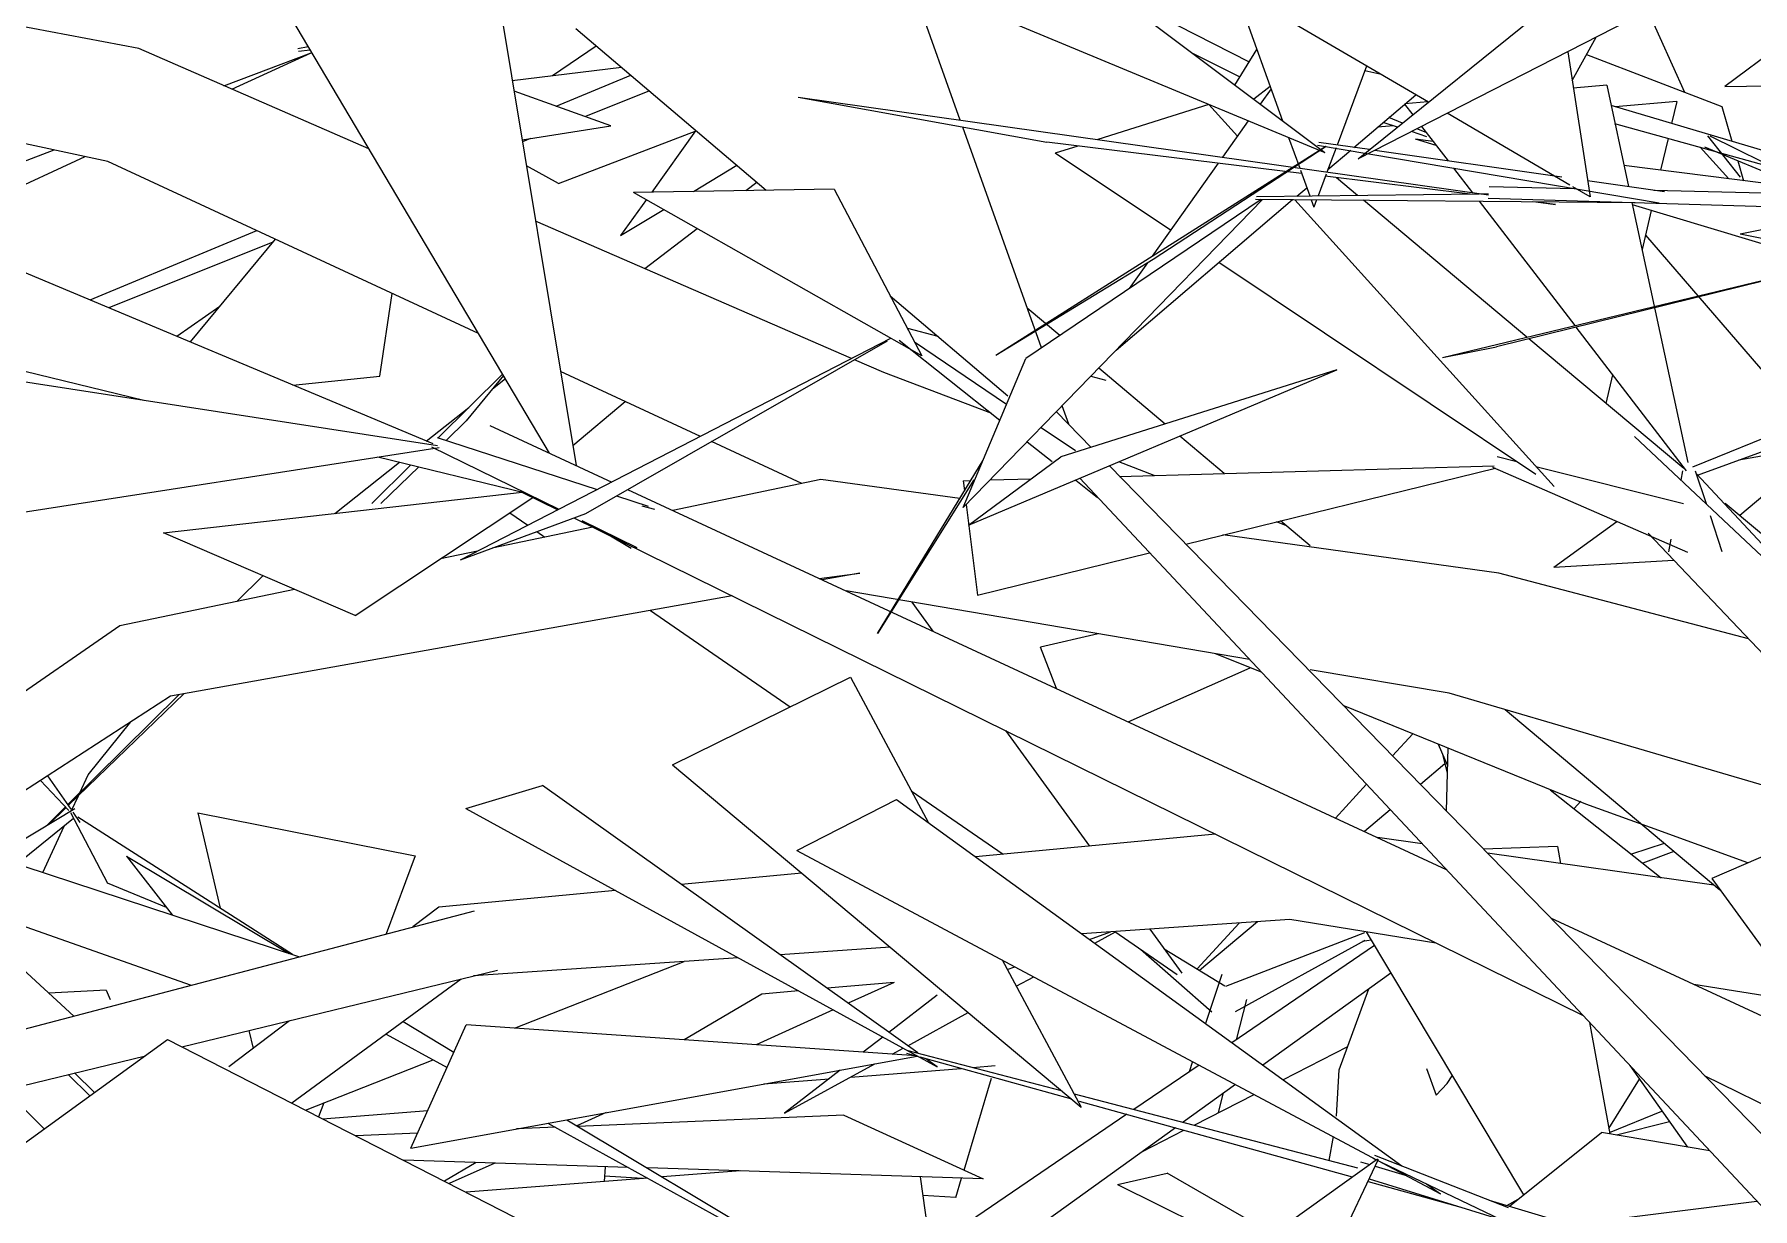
# Model space of a CAD drawing. Header units: millimetres. Extents: x 78096 to 288885, y -20632 to 149556.
# Drawn here: x 250840.1 to 251112.1, y 92821.5 to 93007.4 of the extents above; entities that cross this region are included whole.
import ezdxf

# ---------------------------------------------------------------- set-up
doc = ezdxf.new("R2010")
doc.units = ezdxf.units.MM
doc.layers.add('G-IMPT', color=8, linetype='Continuous', lineweight=9)
doc.layers.add('L-PLNT', color=71, linetype='Continuous', lineweight=9)

# ---------------------------------------------------------------- blocks, each defined once
blk = doc.blocks.new('ZZ-V - Tree Broadleaf 1 - 3dtree rotund SIMPLU-4826059-TOMH A-A')
at = {"layer": 'G-IMPT'}
for p, q in [((25160.14, 93005.15), (25030.22, 93029.89)), ((25155.23, 92987.3), (25030.29, 93014.09)), ((25196.57, 92989.31), (25160.14, 93005.15)), ((25213.92, 92960.07), (25155.23, 92987.3)), ((25353.07, 92981.92), (25349.72, 92984.72)), ((25379.86, 92959.47), (25353.98, 92981.15)), ((25272.98, 92956.09), (25222.95, 92977.85)), ((25305.93, 92959.75), (25300.78, 92964.08)), ((25404.69, 92938.66), (25380.17, 92959.21)), ((25249.05, 92943.77), (25226.89, 92954.05)), ((25278.07, 92953.88), (25273.44, 92955.89)), ((25322.63, 92945.72), (25312.09, 92954.58)), ((25295.19, 92947.37), (25278.07, 92953.88)), ((25331.93, 92937.9), (25324.91, 92943.8)), ((25265.09, 92936.33), (25250.81, 92942.96)), ((25320.89, 92937.59), (25315.27, 92939.73)), ((25268.1, 92936.96), (25244.66, 92932.06)), ((25290.09, 92933.92), (25268.1, 92936.96)), ((25446.49, 92903.64), (25411.26, 92933.15)), ((25341.72, 92929.67), (25340.21, 92930.25)), ((25345.57, 92926.43), (25340.85, 92930.4)), ((25232.01, 92929.42), (25216.1, 92926.09)), ((25375.4, 92922.14), (25331.74, 92928.17)), ((25213.74, 92925.6), (25207.89, 92924.37)), ((25267.86, 92921.28), (25274.29, 92922.14)), ((25274.29, 92922.14), (25268.31, 92921.07)), ((25414.92, 92911.72), (25375.4, 92922.14)), ((25184.81, 92919.55), (25157.16, 92913.77)), ((25335.94, 92908.47), (25272.11, 92919.31)), ((25254.07, 92918.53), (25165.17, 92902.67)), ((25157.16, 92913.77), (25055.44, 92843.45)), ((25337.85, 92906.43), (25330.6, 92909.37)), ((25367.54, 92903.1), (25345.57, 92906.83)), ((25165.17, 92902.67), (25063.73, 92836.91)), ((25432.71, 92883.98), (25367.54, 92903.1)), ((25389.2, 92885.56), (25350.8, 92901.16)), ((25410.42, 92871.94), (25376.45, 92900.49)), ((25399.41, 92881.83), (25389.2, 92885.56)), ((25330.59, 92880.78), (25292.57, 92877.21)), ((25414.84, 92876.24), (25399.41, 92881.83)), ((25129.76, 92879.72), (25185.56, 92861.39)), ((25363.31, 92879.25), (25356.24, 92880.25)), ((25158.2, 92877.34), (25165.41, 92868.01)), ((25158.2, 92877.34), (25183.94, 92861.92)), ((25409.47, 92872.73), (25373.61, 92877.8)), ((25120.6, 92873.78), (25168.45, 92856.89)), ((25265.08, 92874.64), (25246.01, 92872.85)), ((25235.62, 92871.88), (25207.64, 92869.26)), ((25058.37, 92827.95), (25213.27, 92868.68)), ((25207.64, 92869.26), (25203.51, 92866.11)), ((25342.35, 92867.28), (25309.42, 92865)), ((25365.47, 92863.57), (25342.35, 92867.28)), ((25279.08, 92862.91), (25261.65, 92861.7)), ((25166.95, 92847.13), (25216.95, 92859.28)), ((25255.02, 92861.24), (25213.13, 92858.35)), ((25211.18, 92857.87), (25184.39, 92838.21)), ((25423.33, 92854.28), (25406.28, 92857.02)), ((25184.01, 92851.27), (25174.4, 92843.96)), ((25201.98, 92851.12), (25210.03, 92846.3)), ((25115.82, 92812.95), (25164.71, 92848.27)), ((25164.71, 92848.27), (25233.61, 92813.04)), ((25199.31, 92849.16), (25208.94, 92843.86)), ((25053.34, 92819.52), (25161.19, 92845.73)), ((25148.96, 92842.76), (25152.4, 92839.38)), ((25139.03, 92840.35), (25145.19, 92834.17)), ((25224.92, 92835.04), (25271.78, 92809.22)), ((25227.91, 92835.59), (25271.29, 92809.61))]:
    blk.add_line(p, q, dxfattribs=at)
blk = doc.blocks.new('ZZ-V - Tree Broadleaf 1 - 3dtree rotund SIMPLU-4826034-TOMH A-A')
at = {"layer": 'G-IMPT'}
for p, q in [((25213.73, 93033.43), (25229.36, 92939.16)), ((25296.53, 93027.24), (25347.9, 92988.69)), ((25225.18, 92941.1), (25176.7, 93022.8)), ((25364.28, 92996.66), (25325.04, 93019.63)), ((25416.03, 93019.87), (25353.15, 92987.69)), ((25275.27, 93018.88), (25347.9, 92988.69)), ((25353.15, 92987.69), (25391.33, 93018.47)), ((25290.17, 92993.82), (25282.27, 93015.97)), ((25333.69, 93014.57), (25341.2, 92993.71)), ((25229.34, 93008.34), (25259.47, 92982.73)), ((25420.02, 93005.71), (25411.2, 92999.18)), ((25386.32, 93004.66), (25389.88, 92981.68)), ((25354.49, 93002.39), (25349.82, 92989.89)), ((25354.23, 93001.71), (25356.59, 93001.16)), ((25411.2, 92999.18), (25510.54, 93000.44)), ((25339.37, 92998.8), (25337.65, 92996.38)), ((25352.48, 92989.51), (25362.26, 92997.84)), ((25392.5, 92999.36), (25387.21, 92998.87)), ((25392.5, 92999.36), (25395.95, 92983.3)), ((25264.53, 92997.45), (25373.77, 92981.98)), ((25264.53, 92997.45), (25303.88, 92990.33)), ((25329.51, 92996.32), (25311.93, 92990.74)), ((25329.51, 92996.32), (25334.05, 92991.3)), ((25360.5, 92996.34), (25361.79, 92994.66)), ((25364.17, 92996.73), (25360.56, 92996.39)), ((25386.68, 92983.55), (25367.26, 92994.92)), ((25303.03, 92957.79), (25290.56, 92992.74)), ((25335.77, 92993.73), (25331.66, 92987.95)), ((25363.2, 92992.83), (25367.38, 92987.38)), ((25295.81, 92956.64), (25348.06, 92989.73)), ((25344.2, 92985.4), (25303.88, 92990.33)), ((25308.76, 92989.73), (25305.19, 92988.6)), ((25320.73, 92971.82), (25348.07, 92989.73)), ((25342.15, 92991.08), (25343.91, 92986.21)), ((25346.72, 92989.88), (25400.8, 92980.76)), ((25354.97, 92989.16), (25346.94, 92990.3)), ((25349.66, 92989.46), (25348.21, 92985.6)), ((25323.46, 92976.39), (25305.19, 92988.6)), ((25331, 92987.01), (25320.55, 92972.31)), ((25348.36, 92985.99), (25351.98, 92989.08)), ((25385.39, 92984.81), (25355.78, 92989.04)), ((25344.02, 92985.89), (25345.49, 92981.83)), ((25348.09, 92985.27), (25346.81, 92981.84)), ((25370.91, 92982.13), (25347.96, 92984.94)), ((25368.26, 92986.25), (25371.26, 92982.34)), ((25401.64, 92982.49), (25389.48, 92984.23)), ((25206.76, 92942.57), (25109.94, 92983.2)), ((25270.21, 92982.9), (25238.47, 92982.4)), ((25284.11, 92956.52), (25238.47, 92982.4)), ((25270.21, 92982.9), (25284.11, 92956.52)), ((25290.66, 92932.49), (25338, 92981.29)), ((25337.78, 92981.29), (25300.54, 92956.1)), ((25314.83, 92957.41), (25342.79, 92981.25)), ((25336.9, 92981.3), (25396.98, 92980.78)), ((25337.06, 92981.73), (25372.31, 92982.14)), ((25343.13, 92981.24), (25384.17, 92935.82)), ((25343.45, 92981.8), (25345.01, 92983.14)), ((25345.71, 92981.22), (25346.13, 92980.04)), ((25346.57, 92981.21), (25346.13, 92980.04)), ((25372.6, 92982.15), (25373.78, 92982.16)), ((25373.71, 92981.47), (25651.25, 92973.23)), ((25373.91, 92983.33), (25387.39, 92983.02)), ((25389.88, 92981.68), (25387.16, 92983.27)), ((25399.94, 92982.73), (25562.93, 92979)), ((25372.29, 92981.01), (25387.44, 92961.3)), ((25384.37, 92980.48), (25380.78, 92980.92)), ((25381.3, 92980.92), (25384.37, 92980.48)), ((25396.49, 92980.8), (25405.34, 92939.63)), ((25413.6, 92975.82), (25432.66, 92979.72)), ((25413.6, 92975.82), (25456.69, 92967.22)), ((25295.81, 92956.64), (25320.73, 92971.82)), ((25319.8, 92971.25), (25316.9, 92967.17)), ((25381.27, 92937.76), (25331.11, 92971.28)), ((25366.5, 92956.24), (25432.14, 92972.08)), ((25431.1, 92971.75), (25375.07, 92957.95)), ((25097.09, 92965), (25160.97, 92949.5)), ((25279.09, 92966.04), (25297.73, 92950.2)), ((25387.63, 92961.04), (25405.1, 92938.31)), ((25211.09, 92924.23), (25279.21, 92959.3)), ((25230.89, 92931.57), (25278.65, 92958.87)), ((25280.5, 92959.02), (25296.46, 92946.36)), ((25282.95, 92958.73), (25297.52, 92948.88)), ((25366.5, 92956.24), (25375.07, 92957.95)), ((25127.29, 92954.69), (25207.41, 92942.34)), ((25290.66, 92932.49), (25300.54, 92956.1)), ((25291.5, 92929.7), (25349.79, 92954.3)), ((25349.79, 92954.3), (25306.11, 92940.51)), ((25307.34, 92945.7), (25306.3, 92948.61)), ((25305.4, 92947.68), (25310.92, 92942.03)), ((25207.39, 92943.58), (25232.68, 92935.35)), ((25215.69, 92945.51), (25235, 92936.54)), ((25302.99, 92945.19), (25308.44, 92941.51)), ((25396.91, 92943.75), (25451.65, 92892.18)), ((25135.85, 92930.84), (25207.68, 92942.02)), ((25197.99, 92940.51), (25221.34, 92934.85)), ((25206.49, 92942.13), (25226.65, 92932.24)), ((25291.5, 92929.7), (25306.11, 92940.51)), ((25300.79, 92942.93), (25304.74, 92939.8)), ((25375.15, 92940.56), (25378.25, 92939.78)), ((25277.08, 92912.58), (25293.82, 92940.03)), ((25313.78, 92939.1), (25449.12, 92800.42)), ((25315.4, 92937.44), (25374.7, 92939.09)), ((25325.86, 92926.73), (25374.89, 92938.75)), ((25374.44, 92938.92), (25405.31, 92925.42)), ((25381.28, 92939.02), (25404.67, 92933.15)), ((25404.47, 92938.32), (25404.22, 92936.86)), ((25406.52, 92938.33), (25408.22, 92933.15)), ((25406.69, 92937.82), (25418.59, 92925.15)), ((25220.68, 92935.01), (25226.47, 92932.15)), ((25237.53, 92935.37), (25367.09, 92875.21)), ((25292.35, 92936.88), (25277.08, 92912.58)), ((25290.66, 92936.75), (25291.84, 92936.79)), ((25290.66, 92936.75), (25290.86, 92935.18)), ((25294.91, 92936.87), (25301.44, 92937.05)), ((25308.45, 92936.86), (25311.92, 92934.11)), ((25309.1, 92937.13), (25432.49, 92805.39)), ((25164.06, 92928.52), (25220.84, 92934.93)), ((25194.4, 92915.4), (25222.52, 92934.1)), ((25235.75, 92934.35), (25240.76, 92932.72)), ((25239.76, 92932.76), (25241.78, 92932.27)), ((25291.13, 92932.98), (25292.92, 92918.65)), ((25211.09, 92924.23), (25230.89, 92931.57)), ((25229.03, 92930.89), (25388.75, 92852.08)), ((25230.28, 92930.46), (25238.98, 92926.19)), ((25384.11, 92923.05), (25394.1, 92930.32)), ((25408.85, 92931.24), (25410.74, 92925.52)), ((25194.4, 92915.4), (25164.06, 92928.52)), ((25234.53, 92928.18), (25238.06, 92926.08)), ((25399.04, 92928.43), (25438.8, 92886.61)), ((25402.64, 92927.5), (25402.3, 92925.49)), ((25292.92, 92918.65), (25320.15, 92925.33)), ((25384.11, 92923.05), (25403.06, 92924.2)), ((25244.61, 92891.78), (25272.78, 92905.64)), ((25272.78, 92905.64), (25285.16, 92882.59)), ((25244.61, 92891.78), (25309.32, 92837.59)), ((25452.95, 92892.74), (25409.16, 92873.77)), ((25211.92, 92884.87), (25224.05, 92888.51)), ((25283.46, 92846.16), (25224.05, 92888.51)), ((25264.33, 92878.23), (25280.07, 92886.28)), ((25280.07, 92886.28), (25360.07, 92828.29)), ((25211.92, 92884.87), (25286.54, 92843.96)), ((25264.33, 92878.23), (25356.05, 92829.27)), ((25409.16, 92873.77), (25445.46, 92823.85)), ((25383.62, 92867.54), (25429.02, 92846.46)), ((25296.81, 92860.89), (25309.32, 92837.59)), ((25203.22, 92831.1), (25211.98, 92850.64)), ((25283.24, 92845.7), (25211.98, 92850.64)), ((25203.22, 92831.1), (25283.36, 92845.66)), ((25281.69, 92846.13), (25283.52, 92845.62)), ((25281.88, 92846.57), (25306.17, 92840.23)), ((25283.79, 92845.55), (25307.78, 92838.88)), ((25286.54, 92843.96), (25284.66, 92845.3)), ((25407.94, 92842.61), (25424.59, 92834.4)), ((25308.18, 92839.7), (25353.06, 92827.97)), ((25309, 92838.54), (25352.21, 92826.53)), ((25377.11, 92821.91), (25391.7, 92833.6)), ((25408.81, 92830.67), (25391.7, 92833.6)), ((25310.37, 92796.63), (25356.23, 92829.4)), ((25339.66, 92794.17), (25356.38, 92829.34)), ((25353.51, 92828.95), (25354.99, 92828.51)), ((25355.47, 92829.52), (25375.74, 92819.82)), ((25355.75, 92829.98), (25376.89, 92821.7)), ((25356.29, 92829.14), (25366.17, 92823.86)), ((25354.9, 92826.22), (25588.17, 92754.42)), ((25355.87, 92828.25), (25360.61, 92826.83)), ((25354.72, 92825.83), (25369.4, 92821.75)), ((25363.97, 92825.46), (25366.17, 92823.86)), ((25373.92, 92822.86), (25587.97, 92758.99)), ((25386.82, 92819.01), (25416.25, 92822.72))]:
    blk.add_line(p, q, dxfattribs=at)
blk = doc.blocks.new('ZZ-V - Tree Broadleaf 2 - 3dtree rotund SIMPLU-4826084-TOMH A-A')
at = {"layer": 'G-IMPT'}
for p, q in [((25404.88, 92998.23), (25399.03, 93011.17)), ((25225.64, 93000.9), (25232.57, 93005.6)), ((25389.3, 93004.22), (25410.71, 92995.98)), ((25403.6, 92996.8), (25393.84, 92995.96)), ((25403.6, 92996.8), (25402.78, 92993.32)), ((25410.71, 92995.98), (25412.33, 92990.49)), ((25358.76, 92992.93), (25356.24, 92992.72)), ((25402.21, 92990.9), (25401.04, 92985.9)), ((25413.24, 92987.38), (25414.17, 92984.24)), ((25256.26, 92982.68), (25257.97, 92984)), ((25399.55, 92979.53), (25398.09, 92973.33)), ((25240.27, 92970.32), (25248.52, 92976.7)), ((25398.63, 92975.64), (25424.9, 92945.12)), ((25166.16, 92959.61), (25172.99, 92964.37)), ((25217.74, 92953.64), (25207.54, 92943.54)), ((25217.87, 92953.42), (25211.99, 92946.22)), ((25216.13, 92951.3), (25218.17, 92952.91)), ((25393.44, 92953.49), (25392.38, 92948.98)), ((25228.84, 92942.3), (25237.13, 92949.3)), ((25205.66, 92943.03), (25212.38, 92948.33)), ((25208.79, 92943.13), (25211.99, 92946.22)), ((25406.13, 92938.96), (25423.31, 92945.92)), ((25406.88, 92937.62), (25431.15, 92946.48)), ((25426.8, 92942.4), (25413.42, 92940)), ((25426.8, 92942.4), (25413.55, 92931.24)), ((25191.17, 92931.58), (25201.42, 92939.68)), ((25203.21, 92939.25), (25197.05, 92933.15)), ((25198.47, 92933.15), (25204.46, 92938.94)), ((25218.86, 92931.67), (25221.71, 92929.7)), ((25223.15, 92928.7), (25224.41, 92927.83)), ((25175.67, 92917.64), (25179.8, 92921.72)), ((25241.17, 92916.23), (25263.25, 92900.95)), ((25282.5, 92917.55), (25285.86, 92912.92)), ((25312.01, 92912.53), (25302.85, 92910.38)), ((25305.43, 92903.84), (25302.85, 92910.38)), ((25316.73, 92898.59), (25336.07, 92907.15)), ((25166.52, 92902.91), (25148.89, 92885.45)), ((25148.98, 92885.32), (25167.33, 92903.06)), ((25152.13, 92890.2), (25158.88, 92898.6)), ((25297.31, 92897.2), (25310.62, 92878.91)), ((25361.8, 92896.69), (25358.59, 92893.19)), ((25365.81, 92895.06), (25367.26, 92891.78)), ((25367.33, 92894.45), (25367.08, 92884.48)), ((25366.89, 92891.92), (25363.01, 92888.65)), ((25366.53, 92893.43), (25367.23, 92890.53)), ((25144.57, 92889.32), (25149.09, 92884.52)), ((25145.69, 92890.05), (25149.37, 92884.76)), ((25150.81, 92887.35), (25152.13, 92890.2)), ((25149.51, 92884.56), (25150.59, 92886.88)), ((25282.43, 92887.68), (25296.95, 92877.62)), ((25354.47, 92888.69), (25349.57, 92883.35)), ((25383.57, 92887.84), (25401.14, 92873.91)), ((25387.36, 92884.84), (25388.4, 92886.04)), ((25150.01, 92884.83), (25137.4, 92877.21)), ((25148.54, 92885.11), (25145.52, 92882.12)), ((25145.9, 92882.34), (25148.64, 92885)), ((25149.32, 92884.23), (25155.19, 92873.05)), ((25149.71, 92884.27), (25150.83, 92882.67)), ((25184.5, 92861.74), (25150.49, 92883.49)), ((25169.47, 92884.17), (25203.89, 92877.35)), ((25169.47, 92884.17), (25173.02, 92869.08)), ((25358.25, 92884.64), (25354.18, 92881.21)), ((25149.83, 92883.26), (25140.88, 92876.07)), ((25144.95, 92874.73), (25148.36, 92882.07)), ((25384.69, 92878.85), (25373.02, 92878.4)), ((25384.69, 92878.85), (25385.18, 92876.16)), ((25401.62, 92879.33), (25396.42, 92877.65)), ((25403.13, 92878.06), (25398.24, 92876.21)), ((25203.89, 92877.35), (25199.32, 92865.01)), ((25164.51, 92869.18), (25155.19, 92873.05)), ((25131.67, 92868.66), (25149.89, 92852.01)), ((25310.65, 92864.11), (25313.98, 92865.32)), ((25311.46, 92863.52), (25314.73, 92865.32)), ((25314.66, 92865.37), (25324.5, 92858.56)), ((25320.2, 92865.75), (25325.25, 92858.81)), ((25334.32, 92866.73), (25327.66, 92859.46)), ((25337.23, 92866.93), (25328.07, 92859.21)), ((25354.17, 92865.17), (25332.18, 92856.7)), ((25354.45, 92865.34), (25379.34, 92823.7)), ((25318.68, 92862.58), (25330, 92852.67)), ((25322.47, 92862.63), (25332.06, 92856.77)), ((25355.76, 92863.15), (25333.18, 92847.78)), ((25354.22, 92863.99), (25333.67, 92852.65)), ((25355.24, 92864), (25353.87, 92863.79)), ((25219.63, 92850.11), (25246.48, 92860.65)), ((25297.62, 92859.37), (25298.83, 92859.81)), ((25358.34, 92858.82), (25338.05, 92844.25)), ((25154.96, 92856.11), (25145.91, 92855.65)), ((25154.96, 92856.11), (25155.64, 92854.65)), ((25279.69, 92857.34), (25269.1, 92856.4)), ((25279.69, 92857.34), (25272.41, 92854.04)), ((25299.05, 92856.72), (25301.8, 92858.23)), ((25331.56, 92858.58), (25328.97, 92850.83)), ((25350.17, 92843.49), (25354.86, 92856.32)), ((25258.75, 92855.48), (25246.48, 92848.25)), ((25264.59, 92856), (25258.75, 92855.48)), ((25286.52, 92855.34), (25278.88, 92849.42)), ((25335.47, 92854.65), (25333.87, 92848.25)), ((25270.08, 92852.99), (25257.86, 92847.46)), ((25281.86, 92847.3), (25291.45, 92852.55)), ((25389.78, 92850.99), (25393, 92833.37)), ((25177.58, 92849.71), (25178.24, 92846.89)), ((25277.93, 92848.68), (25274.83, 92846.28)), ((25279.42, 92845.96), (25281.16, 92846.91)), ((25341.25, 92841.93), (25351.51, 92847.17)), ((25149.96, 92843), (25153.12, 92839.9)), ((25186.53, 92837.12), (25206.76, 92845.06)), ((25262.36, 92836.61), (25276.66, 92844.45)), ((25271.19, 92843.45), (25262.36, 92836.61)), ((25272.82, 92842.34), (25290.32, 92843.73)), ((25292.19, 92843.88), (25295.7, 92844.16)), ((25327.99, 92844.25), (25317.66, 92837.22)), ((25326.96, 92844.8), (25326.42, 92843.18)), ((25349.75, 92836.17), (25350.17, 92843.49)), ((25363.99, 92843.72), (25365.51, 92839.51)), ((25367.27, 92841.34), (25368.06, 92842.57)), ((25396.17, 92844.16), (25405.27, 92831.27)), ((25259.11, 92841.26), (25269.41, 92842.07)), ((25290.77, 92827.63), (25295.11, 92842.19)), ((25333.76, 92841.16), (25325.45, 92835.19)), ((25367.27, 92841.34), (25365.51, 92839.51)), ((25392.84, 92834.21), (25397.67, 92842.04)), ((25189.43, 92838.25), (25188.61, 92836.05)), ((25189.25, 92835.73), (25205.89, 92837.05)), ((25327.18, 92834.74), (25336.7, 92839.6)), ((25331.74, 92839.71), (25330.98, 92836.68)), ((25226.1, 92834.4), (25219.91, 92834.13)), ((25234.13, 92836.72), (25229.51, 92834.63)), ((25271.76, 92836.34), (25229.65, 92834.55)), ((25271.76, 92836.34), (25293.78, 92826.25)), ((25316.53, 92836.45), (25275.22, 92808.33)), ((25392.96, 92833.55), (25401.25, 92836.97)), ((25394.06, 92833.19), (25402.43, 92835.3)), ((25204.28, 92833.47), (25194.49, 92833.05)), ((25324.22, 92834.31), (25280.46, 92802.87)), ((25319.01, 92830.56), (25325.59, 92833.93)), ((25349.18, 92832.93), (25348.52, 92829.16)), ((25237.61, 92828.05), (25202.03, 92829.19)), ((25213.54, 92828.82), (25208.53, 92825.87)), ((25216.48, 92828.73), (25209.29, 92825.48)), ((25240.71, 92826.35), (25211.95, 92824.12)), ((25233.99, 92828.14), (25233.82, 92825.81)), ((25239.89, 92826.28), (25233.88, 92826.65)), ((25293.78, 92826.25), (25240.65, 92827.96)), ((25255.4, 92827.48), (25243.04, 92826.53)), ((25283.82, 92826.57), (25285.4, 92815.26)), ((25289.47, 92823.28), (25290.39, 92826.36)), ((25315.07, 92825.35), (25322.93, 92827.12)), ((25339.59, 92817.51), (25322.93, 92827.12)), ((25289.47, 92823.28), (25284.23, 92823.59)), ((25315.07, 92825.35), (25336.04, 92814.98)), ((25376.67, 92822.04), (25378.48, 92823.01))]:
    blk.add_line(p, q, dxfattribs=at)
blk = doc.blocks.new('ZZ-V - Tree Broadleaf 2 - 3dtree rotund SIMPLU-4826109-TOMH A-A')
at = {"layer": 'G-IMPT'}
for p, q in [((25321.72, 93010.31), (25335.9, 93003.04)), ((25387.02, 93000.12), (25390.83, 93006.97)), ((25173.63, 92999.28), (25187.42, 93004.51)), ((25174.88, 92998.74), (25187.42, 93004.51)), ((25185.32, 93005.19), (25186.98, 93005.47)), ((25185.43, 93004.74), (25187.29, 93004.94)), ((25326.81, 93004.51), (25334.45, 93000.71)), ((25333.64, 92999.39), (25337.13, 93005.02)), ((25219.25, 93000.13), (25236.54, 93002.22)), ((25226.19, 92996.04), (25238.02, 93000.96)), ((25234.87, 92992.95), (25219.54, 92998.41)), ((25240.97, 92998.46), (25230.84, 92994.39)), ((25339.24, 92999.16), (25336.64, 92997.14)), ((25421.14, 92987.88), (25393.19, 92996.16)), ((25220.82, 92990.69), (25234.87, 92992.95)), ((25226.59, 92983.8), (25248.38, 92992.16)), ((25248.28, 92992.12), (25241.34, 92982.45)), ((25359.39, 92992.72), (25357.13, 92993.47)), ((25360.19, 92993.36), (25358.02, 92994.23)), ((25363.94, 92991.86), (25362.46, 92992.46)), ((25420.07, 92985.94), (25393.81, 92993.23)), ((25222.16, 92990.9), (25220.87, 92990.38)), ((25364.05, 92991.19), (25361.58, 92992.01)), ((25365.53, 92989.8), (25362.23, 92990.8)), ((25365.03, 92990.44), (25362.23, 92990.8)), ((25411.85, 92984.53), (25407.29, 92989.54)), ((25423.54, 92983.06), (25408.04, 92989.56)), ((25413.7, 92984.8), (25408.5, 92991.33)), ((25426.15, 92982.73), (25408.9, 92991.29)), ((25119.99, 92978.98), (25146.76, 92989.11)), ((25126.23, 92976.36), (25151.67, 92988.06)), ((25247.97, 92982.55), (25254.82, 92986.68)), ((25431.87, 92982), (25395.23, 92986.63)), ((25226.59, 92983.8), (25221.5, 92986.58)), ((25240.49, 92981.26), (25236.41, 92975.58)), ((25236.41, 92975.58), (25243.24, 92979.7)), ((25454.79, 92962.86), (25396.57, 92980.43)), ((25152.46, 92965.36), (25178.85, 92976.34)), ((25181.39, 92974.53), (25155.43, 92964.11)), ((25168.31, 92958.71), (25181.77, 92974.99)), ((25198.3, 92953.3), (25200.27, 92966.4)), ((25281.81, 92960.89), (25286.63, 92959.63)), ((25184.55, 92951.89), (25198.3, 92953.3)), ((25310.86, 92953.31), (25313.22, 92952.69))]:
    blk.add_line(p, q, dxfattribs=at)

msp = doc.modelspace()

# ---------------------------------------------------------------- block references
at = {"layer": 'L-PLNT'}
for name in ['ZZ-V - Tree Broadleaf 1 - 3dtree rotund SIMPLU-4826059-TOMH A-A', 'ZZ-V - Tree Broadleaf 2 - 3dtree rotund SIMPLU-4826109-TOMH A-A', 'ZZ-V - Tree Broadleaf 2 - 3dtree rotund SIMPLU-4826084-TOMH A-A', 'ZZ-V - Tree Broadleaf 1 - 3dtree rotund SIMPLU-4826034-TOMH A-A']:
    msp.add_blockref(name, (225696.455, 0), dxfattribs=at)

doc.saveas('drawing.dxf')
